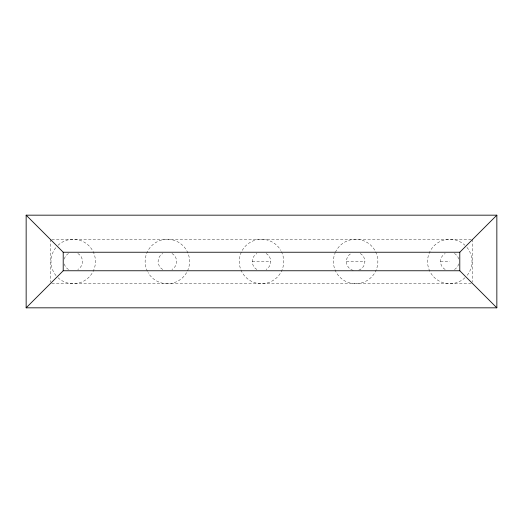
<?xml version="1.0" encoding="UTF-8"?>
<svg xmlns="http://www.w3.org/2000/svg" width="523" height="523" viewBox="0 0 523 523"><rect width="100%" height="100%" fill="white"/><g stroke="black" fill="none" stroke-linecap="round" stroke-linejoin="round"><path stroke-width="0.39" stroke-dasharray="2.62 1.96" d="M51.823 239.259L471.177 239.259M252.236 261.5L270.764 261.5M346.376 261.5L364.904 261.5M440.516 261.5L449.78 261.5M51.823 283.741L471.177 283.741M472.759 239.259L472.759 282.119M50.241 239.259L50.241 282.119M466.967 247.392A22.241 22.241 0 0 1 466.967 275.608M464.986 277.726A22.241 22.241 0 0 1 430.521 272.62M429.841 271.339A22.241 22.241 0 0 1 464.986 245.274M58.014 245.274A22.241 22.241 0 0 1 89.113 245.947A22.241 22.241 0 0 1 89.113 277.053A22.241 22.241 0 0 1 58.014 277.726M56.033 275.608A22.241 22.241 0 0 1 56.033 247.392M147.421 271.339A22.241 22.241 0 0 1 168.328 239.286A22.241 22.241 0 0 1 186.371 273.032A22.241 22.241 0 0 1 148.101 272.62M281.439 251.661A22.241 22.241 0 0 1 260.532 283.714A22.241 22.241 0 0 1 242.489 249.968A22.241 22.241 0 0 1 280.759 250.38M335.387 252.321A22.241 22.241 0 0 1 373.572 248.353A22.241 22.241 0 0 1 358.301 283.577A22.241 22.241 0 0 1 335.093 252.988M458.73 263.899A9.264 9.264 0 0 1 454.415 269.522M445.145 269.522A9.264 9.264 0 0 1 445.145 253.478M454.415 253.478A9.264 9.264 0 0 1 458.73 259.101M266.135 253.478A9.264 9.264 0 0 1 266.135 269.522M256.865 269.522A9.264 9.264 0 0 1 256.865 253.478M171.995 253.478A9.264 9.264 0 0 1 171.995 269.522M162.725 269.522A9.264 9.264 0 0 1 162.725 253.478M77.855 253.478A9.264 9.264 0 0 1 77.855 269.522M68.585 269.522A9.264 9.264 0 0 1 64.27 263.899M64.27 259.101A9.264 9.264 0 0 1 68.585 253.478M360.275 253.478A9.264 9.264 0 0 1 358.039 270.45M353.241 270.45A9.264 9.264 0 0 1 351.005 253.478"/><path stroke-width="0.78" d="M26.15 307.831L63.211 270.764L459.789 270.764L496.85 307.831L496.85 215.169L26.15 215.169L26.15 307.831L496.85 307.831M26.15 215.169L63.211 252.236L459.789 252.236L496.85 215.169M459.789 252.236L459.789 270.764M63.211 252.236L63.211 270.764"/></g></svg>
